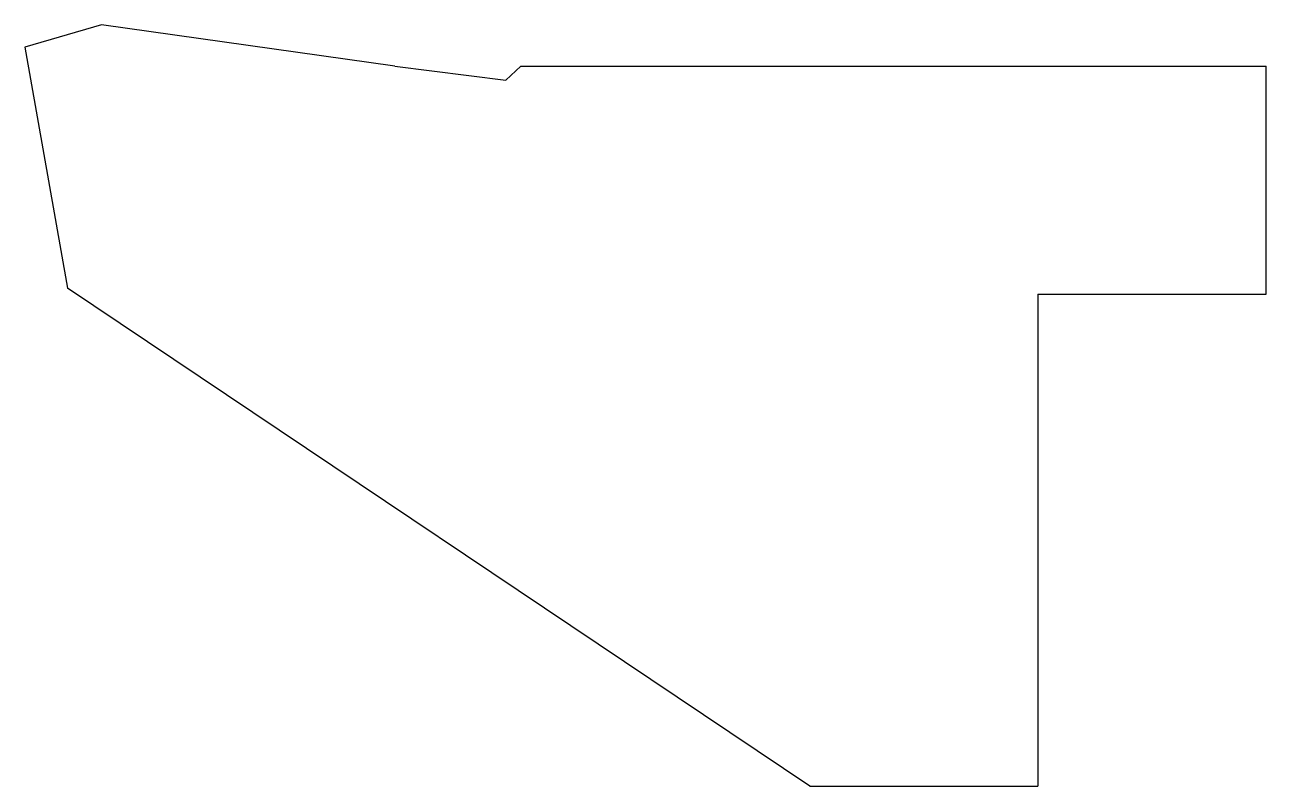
# Model space of a CAD drawing. Extents: x 2.7 to 35.4, y -34.7 to -14.6.
import ezdxf

# ---------------------------------------------------------------- set-up
doc = ezdxf.new("R2010")
doc.units = 0
doc.layers.get('0').update_dxf_attribs({"linetype": 'continuous'})

# ---------------------------------------------------------------- blocks, each defined once
blk = doc.blocks.new('BODY005')
at = {"color": 0}
for p, q in [((4.732, -14.614), (2.719, -15.199)), ((12.446, -15.7), (4.732, -14.614)), ((2.719, -15.199), (3.838, -21.543)), ((12.446, -15.7), (15.364, -16.071)), ((15.364, -16.071), (15.761, -15.7)), ((15.761, -15.7), (35.361, -15.7)), ((35.361, -21.7), (35.361, -15.7)), ((23.361, -34.652), (3.838, -21.543)), ((29.361, -21.7), (29.361, -34.652)), ((29.361, -21.7), (35.361, -21.7)), ((23.361, -34.652), (29.361, -34.652))]:
    blk.add_line(p, q, dxfattribs=at)

msp = doc.modelspace()

# ---------------------------------------------------------------- block references
at = {"color": 0}
msp.add_blockref('BODY005', (0, 0), dxfattribs=at)

doc.saveas('drawing.dxf')
